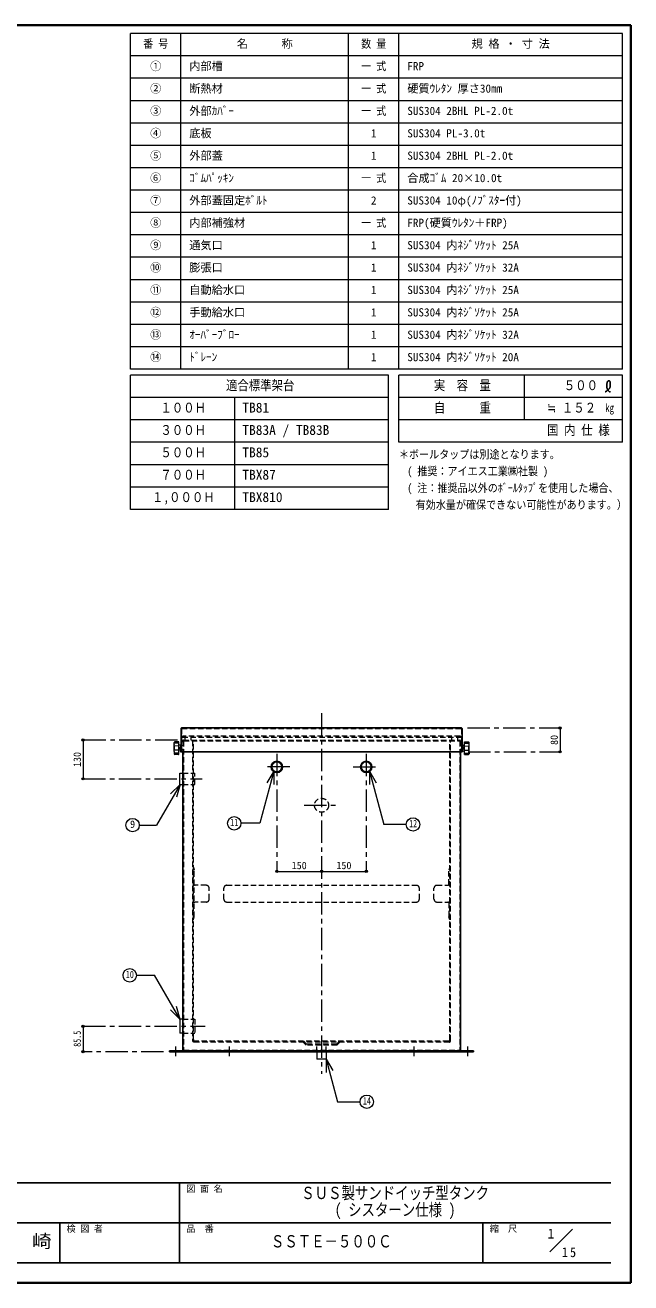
# Model space of a CAD drawing. Units: millimetres at full size, sheet at 1:15. Extents: x -3044 to 3031, y -2085 to 2130.
# Drawn here: x 999 to 3031, y -2085 to 2130 of the extents above; entities that cross this region are included whole.
import ezdxf
from ezdxf.enums import TextEntityAlignment as Align

# ---------------------------------------------------------------- set-up
doc = ezdxf.new("R2010")
doc.units = ezdxf.units.MM
doc.header["$LTSCALE"] = 15
doc.header["$PDMODE"] = 32
doc.header["$PDSIZE"] = 7.5
doc.linetypes.add('CHAIN1', pattern=[8, 5, -1, 1, -1])
doc.linetypes.add('DASHED1', pattern=[1.8, 1.2, -0.6])
doc.layers.add('0-0', color=7, linetype='Continuous', lineweight=18)
doc.styles.add('ＭＳ ゴシック', font='')
doc.styles.get('ＭＳ ゴシック').set_extended_font_data('MS Gothic')

msp = doc.modelspace()

# ---------------------------------------------------------------- linework, layer by layer
at = {"layer": '0-0', "color": 1, "lineweight": 40}
for p, q in [((3031, 2130.04), (-3044, 2130.04)), ((3031, -2084.96), (3031, 2130.04)), ((3031, -2084.96), (-3044, -2084.96))]:
    msp.add_line(p, q, dxfattribs=at)
at = {"layer": '0-0', "color": 3}
for p, q in [((3002.88, 2101.92), (1352.88, 2101.92)), ((1352.88, 976.92), (1352.88, 2101.92)), ((1521.63, 976.92), (1521.63, 2101.92)), ((2084.13, 976.92), (2084.13, 2101.92)), ((2252.88, 976.92), (2252.88, 2101.92)), ((3002.88, 976.92), (3002.88, 2101.92)), ((3002.88, 2026.92), (1352.88, 2026.92)), ((3002.88, 1951.92), (1352.88, 1951.92)), ((3002.88, 1876.92), (1352.88, 1876.92)), ((3002.88, 1801.92), (1352.88, 1801.92)), ((3002.88, 1726.92), (1352.88, 1726.92)), ((3002.88, 1651.92), (1352.88, 1651.92)), ((3002.88, 1576.92), (1352.88, 1576.92)), ((3002.88, 1501.92), (1352.88, 1501.92)), ((3002.88, 1426.92), (1352.88, 1426.92)), ((3002.88, 1351.92), (1352.88, 1351.92)), ((3002.88, 1276.92), (1352.88, 1276.92)), ((3002.88, 1201.92), (1352.88, 1201.92)), ((3002.88, 1126.92), (1352.88, 1126.92)), ((3002.88, 1051.92), (1352.88, 1051.92)), ((3002.88, 976.92), (1352.88, 976.92)), ((2217.88, 956.92), (1352.88, 956.92)), ((1352.88, 506.92), (1352.88, 956.92)), ((2217.88, 506.92), (2217.88, 956.92)), ((2252.88, 731.92), (2252.88, 956.92)), ((3002.88, 956.92), (2252.88, 956.92)), ((2674.75, 806.92), (2674.75, 956.92)), ((3002.88, 731.92), (3002.88, 956.92)), ((2217.88, 881.92), (1352.88, 881.92)), ((1702.88, 506.92), (1702.88, 881.92)), ((3002.88, 881.92), (2252.88, 881.92)), ((2217.88, 806.92), (1352.88, 806.92)), ((3002.88, 806.92), (2252.88, 806.92)), ((2217.88, 731.92), (1352.88, 731.92)), ((3002.88, 731.92), (2252.88, 731.92)), ((2217.88, 656.92), (1352.88, 656.92)), ((2217.88, 581.92), (1352.88, 581.92)), ((2217.88, 506.92), (1352.88, 506.92))]:
    msp.add_line(p, q, dxfattribs=at)
at = {"layer": '0-0', "color": 4, "linetype": 'CHAIN1', "lineweight": 9}
for p, q in [((1993.5, -175.46), (1993.5, -1384.96)), ((2483, -225.46), (2793.5, -225.46)), ((1510, -265.96), (1193.5, -265.96)), ((1843.5, -311.96), (1843.5, -705.96)), ((2143.5, -311.96), (2143.5, -705.96)), ((2485, -305.46), (2793.5, -305.46)), ((1887.5, -355.96), (1799.5, -355.96)), ((2099.5, -355.96), (2187.5, -355.96)), ((1193.5, -395.96), (1593.5, -395.96)), ((1935, -484.46), (2052, -484.46)), ((1193.5, -1224.96), (1603.5, -1224.96)), ((1503.5, -1292.46), (1503.5, -1325.46)), ((1683.5, -1292.46), (1683.5, -1325.46)), ((2303.5, -1292.46), (2303.5, -1325.46)), ((2483.5, -1292.46), (2483.5, -1325.46)), ((1463.5, -1310.46), (1193.5, -1310.46))]:
    msp.add_line(p, q, dxfattribs=at)
at = {"layer": '0-0', "color": 5, "lineweight": 25}
for p, q in [((1522, -227.46), (1522, -305.46)), ((1524, -225.46), (2463, -225.46)), ((2465, -227.46), (2465, -305.46)), ((1522, -305.46), (2465, -305.46)), ((1528, -1305.46), (1528, -305.46)), ((2459, -1305.46), (2459, -305.46)), ((1483.5, -1307.46), (2503.5, -1307.46)), ((1483.5, -1307.46), (1483.5, -1310.46)), ((2503.5, -1310.46), (1483.5, -1310.46)), ((2503.5, -1307.46), (2503.5, -1310.46))]:
    msp.add_line(p, q, dxfattribs=at)
at = {"layer": '0-0', "linetype": 'DASHED1'}
for p, q in [((1524, -228.46), (1524, -305.46)), ((1525, -227.46), (2462, -227.46)), ((2463, -228.46), (2463, -305.46)), ((1527, -255.96), (2460, -255.96)), ((1528, -267.96), (1528, -305.46)), ((2457, -252.96), (1530, -252.96)), ((1530, -265.96), (2457, -265.96)), ((1530, -268.96), (1530, -1304.46)), ((1531, -267.96), (2456, -267.96)), ((1536, -265.96), (1536, -255.96)), ((1560.5, -267.96), (1560.5, -1272.96)), ((1563.5, -1269.96), (1563.5, -265.96)), ((2423.5, -1269.96), (2423.5, -265.96)), ((2426.5, -1272.96), (2426.5, -267.96)), ((2451, -265.96), (2451, -255.96)), ((2457, -268.96), (2457, -1304.46)), ((2459, -267.96), (2459, -305.46)), ((1675.5, -752.71), (2311.5, -752.71)), ((1665.5, -798.71), (1665.5, -762.71)), ((2321.5, -798.71), (2321.5, -762.71)), ((1675.5, -808.71), (2311.5, -808.71)), ((1531, -1305.46), (2456, -1305.46)), ((1548, -1305.96), (1548, -1307.46)), ((2421.5, -1277.96), (1565.5, -1277.96)), ((2418.5, -1274.96), (1568.5, -1274.96)), ((2439, -1305.46), (2439, -1307.46)), ((1676.5, -1307.46), (1676.5, -1310.46)), ((1690.5, -1307.46), (1690.5, -1310.46)), ((2296.5, -1307.46), (2296.5, -1310.46)), ((2310.5, -1307.46), (2310.5, -1310.46))]:
    msp.add_line(p, q, dxfattribs=at)
at = {"layer": '0-0', "color": 4, "lineweight": 9}
for p, q in [((2793.5, -225.46), (2793.5, -305.46)), ((1193.5, -265.96), (1193.5, -395.96)), ((1193.5, -1224.96), (1193.5, -1310.46))]:
    msp.add_line(p, q, dxfattribs=at)
at = {"layer": '0-0'}
for p, q in [((1498.5, -304.19), (1498.5, -281.72)), ((1498.52, -281.19), (1498.91, -273.81)), ((1514.5, -276.02), (1499.95, -276.51)), ((1514.5, -286.1), (1499.95, -285.62)), ((1513.99, -271.49), (1500.84, -271.92)), ((1514.5, -313.92), (1514.5, -271.99)), ((1520.04, -283.42), (1514.5, -282.96)), ((1517.25, -290.61), (1517.25, -295.3)), ((1517.88, -289.96), (1520.5, -289.96)), ((1517.88, -292.96), (1520.5, -292.96)), ((1520.5, -280.46), (1522, -280.46)), ((1520.5, -280.46), (1520.5, -305.46)), ((2466.5, -280.46), (2465, -280.46)), ((2469.13, -289.96), (2466.5, -289.96)), ((2469.13, -292.96), (2466.5, -292.96)), ((2466.96, -283.42), (2472.5, -282.96)), ((2469.75, -290.61), (2469.75, -295.3)), ((2472.5, -313.92), (2472.5, -271.99)), ((2472.5, -276.02), (2487.05, -276.51)), ((2472.5, -286.1), (2487.05, -285.62)), ((2473.02, -271.49), (2486.17, -271.92)), ((2488.49, -281.19), (2488.1, -273.81)), ((2488.5, -304.19), (2488.5, -281.72)), ((1498.52, -304.72), (1498.91, -312.1)), ((1514.5, -299.81), (1499.95, -300.3)), ((1514.5, -309.89), (1499.95, -309.41)), ((1513.99, -314.42), (1500.84, -314)), ((1520.04, -302.49), (1514.5, -302.96)), ((1517.88, -295.96), (1520.5, -295.96)), ((1520.5, -305.46), (1522, -305.46)), ((2469.13, -295.96), (2466.5, -295.96)), ((2466.96, -302.49), (2472.5, -302.96)), ((2472.5, -299.81), (2487.05, -300.3)), ((2472.5, -309.89), (2487.05, -309.41)), ((2473.02, -314.42), (2486.17, -314)), ((2488.49, -304.72), (2488.1, -312.1)), ((1518.5, -414.96), (1518.5, -376.96)), ((1518.5, -376.96), (1528, -376.96)), ((1832.94, -369.71), (1785.99, -544.94)), ((1832.94, -369.71), (1810.44, -408.68)), ((1832.94, -369.71), (1832.94, -414.71)), ((2154.06, -369.71), (2154.06, -414.71)), ((2154.06, -369.71), (2176.56, -408.68)), ((2154.06, -369.71), (2202.01, -548.63)), ((1519.04, -414.3), (1440.2, -550.84)), ((1519.04, -414.3), (1487.22, -446.12)), ((1519.04, -414.3), (1507.39, -457.77)), ((1518.5, -414.96), (1528, -414.96)), ((1785.99, -544.94), (1722.97, -544.94)), ((1382.12, -550.84), (1440.2, -550.84)), ((2277.7, -548.63), (2202.01, -548.63)), ((1372.53, -1054.27), (1433.5, -1054.27)), ((1518.77, -1201.96), (1433.5, -1054.27)), ((1518.77, -1201.96), (1486.95, -1170.14)), ((1518.77, -1201.96), (1507.12, -1158.5)), ((1518.5, -1201.46), (1518.5, -1248.46)), ((1528, -1201.46), (1518.5, -1201.46)), ((1528, -1248.46), (1518.5, -1248.46)), ((1978, -1310.46), (1978, -1334.96)), ((2009, -1334.96), (1978, -1334.96)), ((2008.89, -1334.78), (2031.39, -1373.75)), ((2008.89, -1334.78), (2008.89, -1379.78)), ((2009, -1310.46), (2009, -1334.96)), ((2759.17, -1980.72), (2834.93, -1904.96))]:
    msp.add_line(p, q, dxfattribs=at)
at = {"layer": '0-0', "color": 4, "linetype": 'DASHED1', "lineweight": 9}
for p, q in [((1556, -265.96), (1556, -255.96)), ((2431, -265.96), (2431, -255.96)), ((1528, -376.96), (1568.5, -376.96)), ((1568.5, -414.96), (1568.5, -376.96)), ((1528, -414.96), (1568.5, -414.96)), ((1563.5, -692.21), (1566.5, -702.21)), ((1566.5, -858.71), (1566.5, -702.71)), ((2423.5, -692.21), (2420.5, -702.21)), ((2420.5, -749.71), (2420.5, -702.71)), ((1606.5, -752.71), (1569.5, -752.71)), ((2380.5, -752.71), (2417.5, -752.71)), ((1616.5, -798.71), (1616.5, -762.71)), ((2370.5, -798.71), (2370.5, -762.71)), ((1606.5, -808.71), (1569.5, -808.71)), ((2380.5, -808.71), (2417.5, -808.71)), ((2420.5, -811.71), (2420.5, -858.71)), ((1563.5, -868.71), (1566.5, -858.71)), ((2423.5, -868.71), (2420.5, -858.71)), ((1528, -1201.46), (1568.5, -1201.46)), ((1568.5, -1201.46), (1568.5, -1248.46)), ((1528, -1248.46), (1568.5, -1248.46)), ((1932.26, -1277.96), (1942.26, -1287.96)), ((1933.5, -1274.96), (1943.5, -1284.96)), ((2043.5, -1284.96), (1943.5, -1284.96)), ((1978, -1310.46), (1978, -1284.96)), ((2009, -1310.46), (2009, -1284.96)), ((2053.5, -1274.96), (2043.5, -1284.96)), ((1496.5, -1307.46), (1496.5, -1310.46)), ((1510.5, -1307.46), (1510.5, -1310.46)), ((2476.5, -1307.46), (2476.5, -1310.46)), ((2490.5, -1307.46), (2490.5, -1310.46))]:
    msp.add_line(p, q, dxfattribs=at)
at = {"layer": '0-0', "color": 6, "lineweight": 25}
for p, q in [((-2976.5, -1749.6), (2963.5, -1749.6)), ((1517.07, -2017.46), (1517.07, -1749.6)), ((2963.5, -1883.53), (-90.07, -1883.53)), ((1115.29, -2017.46), (1115.29, -1883.53)), ((2534.93, -2017.46), (2534.93, -1883.53)), ((2963.5, -2017.46), (-2976.5, -2017.46))]:
    msp.add_line(p, q, dxfattribs=at)
at = {"layer": '0-0', "color": 5, "lineweight": 25}
for points in [[(2944.39, 900.85), (2945.37, 901.41), (2947.05, 902.39), (2948.72, 903.39), (2950.36, 904.44), (2951.97, 905.54), (2953.54, 906.71), (2954.42, 907.42), (2955.07, 907.98), (2956.15, 908.98), (2957.18, 910.04), (2958.14, 911.16), (2959.01, 912.34), (2959.78, 913.58), (2960.18, 914.33), (2960.46, 914.94), (2960.89, 916.02), (2961.24, 917.13), (2961.53, 918.26), (2961.75, 919.41), (2961.92, 920.57), (2961.98, 921.24), (2962.04, 921.93), (2962.09, 923.12), (2962.1, 924.32), (2962.08, 925.51), (2962.05, 926.72), (2962.01, 927.93), (2961.98, 928.64), (2961.96, 929.38), (2961.92, 930.66), (2961.81, 931.94), (2961.61, 933.19), (2961.27, 934.4), (2960.75, 935.56), (2960.34, 936.2), (2960.08, 936.54), (2959.58, 937.1), (2959.02, 937.6), (2958.41, 938.01)], [(2958.41, 938.01), (2957.77, 938.31), (2957.11, 938.48), (2956.72, 938.5), (2956.4, 938.48), (2955.85, 938.36), (2955.32, 938.15), (2954.8, 937.86), (2954.3, 937.51), (2953.85, 937.11), (2953.6, 936.86), (2953.25, 936.47), (2952.74, 935.76), (2952.3, 935.01), (2951.95, 934.22), (2951.65, 933.41), (2951.41, 932.58), (2951.3, 932.09), (2951.16, 931.48), (2950.98, 930.42), (2950.83, 929.35), (2950.71, 928.29), (2950.61, 927.21), (2950.52, 926.14), (2950.47, 925.51), (2950.41, 924.77), (2950.3, 923.48), (2950.21, 922.19), (2950.16, 920.91), (2950.16, 919.63), (2950.23, 918.35), (2950.31, 917.62), (2950.4, 916.98), (2950.62, 915.89), (2950.9, 914.8), (2951.23, 913.73), (2951.61, 912.68), (2952.03, 911.64), (2952.28, 911.04), (2952.47, 910.61)], [(2952.47, 910.61), (2952.82, 909.88), (2953.17, 909.15), (2953.54, 908.43), (2953.93, 907.72), (2954.34, 907.01), (2954.58, 906.6), (2954.88, 906.12), (2955.4, 905.31), (2955.97, 904.52), (2956.57, 903.78), (2957.22, 903.09), (2957.93, 902.48), (2958.37, 902.16), (2958.74, 901.92), (2959.42, 901.56), (2960.12, 901.24), (2960.85, 900.97), (2961.6, 900.72), (2962.36, 900.48), (2962.81, 900.35)]]:
    msp.add_lwpolyline(points, dxfattribs=at)
at = {"layer": '0-0'}
for points in [[(2466.5, -280.46), (2466.5, -305.46), (2465, -305.46)], [(2008.89, -1334.78), (2047.26, -1477.98), (2122.71, -1477.98)]]:
    msp.add_lwpolyline(points, dxfattribs=at)
at = {"layer": '0-0', "color": 4, "lineweight": 9}
msp.add_lwpolyline([(1843.5, -705.96), (1993.5, -705.96), (2143.5, -705.96)], dxfattribs=at)
at = {"layer": '0-0', "color": 4, "linetype": 'DASHED1', "lineweight": 9}
msp.add_lwpolyline([(2054.74, -1277.96), (2044.74, -1287.96), (1942.26, -1287.96)], dxfattribs=at)
at = {"layer": '0-0', "color": 5, "lineweight": 25}
for centre, radius in [((1843.5, -355.96), 19), ((2143.5, -355.96), 19), ((1843.5, -355.96), 17), ((2143.5, -355.96), 17)]:
    msp.add_circle(centre, radius, dxfattribs=at)
at = {"layer": '0-0', "color": 4, "linetype": 'DASHED1', "lineweight": 9}
msp.add_circle((1993.5, -484.46), 23.5, dxfattribs=at)
at = {"layer": '0-0'}
for centre in [(1359.62, -550.84), (1700.47, -544.94), (2300.2, -548.63), (1350.03, -1054.27), (2145.21, -1477.98)]:
    msp.add_circle(centre, 22.5, dxfattribs=at)
at = {"layer": '0-0', "color": 5, "lineweight": 25}
for centre, start, end in [((1524, -227.46), 90, 180), ((2463, -227.46), 0, 90), ((1530, -1305.46), 180, 270), ((2457, -1305.46), 270, 0)]:
    msp.add_arc(centre, 2, start, end, dxfattribs=at)
at = {"layer": '0-0', "linetype": 'DASHED1'}
for centre, radius, start, end in [((1525, -228.46), 1, 90, 180), ((2462, -228.46), 1, 0, 90), ((1530, -258.96), 6, 90, 180), ((1527, -258.96), 3, 90, 180), ((1530, -267.96), 2, 90, 180), ((1531, -268.96), 1, 90, 180), ((2456, -268.96), 1, 0, 90), ((2457, -258.96), 6, 0, 90), ((2457, -267.96), 2, 0, 90), ((2460, -258.96), 3, 0, 90), ((1675.5, -762.71), 10, 90, 180), ((2311.5, -762.71), 10, 0, 90), ((1675.5, -798.71), 10, 180, 270), ((2311.5, -798.71), 10, 270, 0), ((1531, -1304.46), 1, 180, 270), ((1565.5, -1272.96), 5, 180, 270), ((1568.5, -1269.96), 5, 180, 270), ((2418.5, -1269.96), 5, 270, 0), ((2421.5, -1272.96), 5, 270, 0), ((2456, -1304.46), 1, 270, 0)]:
    msp.add_arc(centre, radius, start, end, dxfattribs=at)
at = {"layer": '0-0'}
for centre, radius, start, end in [((1508.5, -281.72), 10, 176.98087, 180), ((1500.9, -273.92), 2, 91.84585, 176.98087), ((1553.34, -292.96), 54.34, 172.70127, 187.29873), ((1499.94, -286.12), 0.5, 88.09085, 172.70127), ((1501.57, -273.45), 2.07, 141.26695, 176.97243), ((1509.46, -273.53), 9.96, 178.90936, 197.37998), ((1514, -271.99), 0.5, 0, 91.84585), ((1519.36, -291.46), 2.11, 134.62454, 225.37546), ((1518.82, -291.49), 1.79, 121.62812, 150.75937), ((1519.36, -294.46), 2.11, 134.62454, 225.37546), ((1520, -283.92), 0.5, 0, 85.23636), ((2467, -283.92), 0.5, 94.76364, 180), ((2468.19, -291.49), 1.79, 29.24063, 58.37188), ((2467.65, -291.46), 2.11, 314.62454, 45.37546), ((2467.65, -294.46), 2.11, 314.62454, 45.37546), ((2473, -271.99), 0.5, 88.15415, 180), ((2486.1, -273.92), 2, 3.01913, 88.15415), ((2477.54, -273.53), 9.96, 342.62002, 1.09064), ((2485.43, -273.45), 2.07, 3.02757, 38.73305), ((2487.07, -286.12), 0.5, 7.29873, 91.90915), ((2433.67, -292.96), 54.34, 352.70127, 7.29873), ((2478.5, -281.72), 10, 0, 3.01913), ((1508.5, -304.19), 10, 180, 183.01913), ((1500.9, -312), 2, 183.01913, 268.15415), ((1499.94, -299.8), 0.5, 187.29873, 271.90915), ((1509.46, -312.38), 9.96, 162.62002, 181.09064), ((1501.57, -312.46), 2.07, 183.02757, 218.73305), ((1514, -313.92), 0.5, 268.15415, 0), ((1518.82, -294.43), 1.79, 209.24063, 238.37188), ((1520, -302), 0.5, 274.76364, 0), ((2467, -302), 0.5, 180, 265.23636), ((2468.19, -294.43), 1.79, 301.62812, 330.75937), ((2473, -313.92), 0.5, 180, 271.84585), ((2486.1, -312), 2, 271.84585, 356.98087), ((2477.54, -312.38), 9.96, 358.90936, 17.37998), ((2487.07, -299.8), 0.5, 268.09085, 352.70127), ((2485.43, -312.46), 2.07, 321.26695, 356.97243), ((2478.5, -304.19), 10, 356.98087, 0)]:
    msp.add_arc(centre, radius, start, end, dxfattribs=at)
at = {"layer": '0-0', "color": 4, "linetype": 'DASHED1', "lineweight": 9}
for centre, radius, start, end in [((1569.5, -749.71), 3, 180, 270), ((1606.5, -762.71), 10, 0, 90), ((2380.5, -762.71), 10, 90, 180), ((2417.5, -749.71), 3, 270, 0), ((1606.5, -798.71), 10, 270, 0), ((2380.5, -798.71), 10, 180, 270), ((1569.5, -811.71), 3, 90, 180), ((2417.5, -811.71), 3, 0, 90)]:
    msp.add_arc(centre, radius, start, end, dxfattribs=at)
at = {"layer": '0-0', "color": 1}
for p in [(2793.5, -225.46), (1193.5, -265.96), (2793.5, -305.46), (1193.5, -395.96), (1843.5, -705.96), (1993.5, -705.96), (2143.5, -705.96), (1193.5, -1224.96), (1193.5, -1310.46)]:
    msp.add_point(p, dxfattribs=at)

# ---------------------------------------------------------------- texts
at = {"layer": '0-0', "style": 'ＭＳ ゴシック'}
for s, height, width, p in [('番 号', 27.49, 0.9, (1395.06, 2045.67)), ('数 量', 27.49, 0.9, (2126.31, 2045.67)), ('一 式', 27.49, 0.9, (2126.31, 1970.67)), ('一 式', 27.49, 0.9, (2126.31, 1895.67)), ('一 式', 27.49, 0.9, (2126.31, 1820.67)), ('一 式', 27.49, 0.9, (2126.31, 1595.67)), ('一 式', 27.49, 0.9, (2126.31, 1445.67)), ('適合標準架台', 32.99, 0.85, (1672.88, 896.92)), ('実\u3000容\u3000量', 32.99, 0.85, (2370.06, 896.92)), ('５００', 32.99, 0.85, (2806, 896.92)), ('１００Ｈ', 32.99, 0.85, (1452.88, 821.92)), ('自\u3000\u3000\u3000重', 32.99, 0.85, (2370.06, 821.92)), ('≒ １５２', 32.99, 0.85, (2749.75, 821.92)), ('kg', 27.49, 0.8, (2944.75, 825.67)), ('３００Ｈ', 32.99, 0.85, (1452.88, 746.92)), ('国 内 仕 様', 32.99, 0.85, (2749.75, 746.92)), ('５００Ｈ', 32.99, 0.85, (1452.88, 671.92)), ('＊ボールタップは別途となります。', 27.49, 0.9, (2252.88, 669.42)), ('７００Ｈ', 32.99, 0.85, (1452.88, 596.92)), ('( 推奨：アイエス工業㈱社製 )', 27.49, 0.9, (2281, 613.17)), ('( 注：推奨品以外のﾎﾞｰﾙﾀｯﾌﾟを使用した場合、', 27.49, 0.9, (2281, 556.92)), ('１,０００Ｈ', 32.99, 0.85, (1424.75, 521.92)), ('有効水量が確保できない可能性があります。）', 27.49, 0.9, (2309.13, 500.67)), ('11', 24.74, 0.8, (1687.34, -561.81)), ('12', 24.74, 0.8, (2287.07, -565.51)), ('10', 24.74, 0.8, (1336.91, -1071.15)), ('14', 24.74, 0.8, (2132.09, -1494.85)), ('ＳＵＳ製サンドイッチ型タンク', 41.24, 0.8, (1925.29, -1816.56)), ('( シスターン仕様 )', 41.24, 0.8, (2037.79, -1872.81)), ('千\u3000崎', 43.99, 1.1, (890.29, -1980.49)), ('ＳＳＴＥ－５００Ｃ', 41.24, 0.8, (1823.5, -1978.62))]:
    msp.add_text(s, height=height, dxfattribs=dict(at, width=width)).set_placement(p, align=Align.BOTTOM_LEFT)
for s, height, p in [('名\u3000\u3000\u3000称', 27.49, (1709.13, 2045.67)), ('規 格 ・ 寸 法', 27.49, (2496.63, 2045.67)), ('①', 27.49, (1418.5, 1970.67)), ('内部槽', 27.49, (1549.75, 1970.67)), ('FRP', 27.49, (2281, 1970.67)), ('②', 27.49, (1418.5, 1895.67)), ('断熱材', 27.49, (1549.75, 1895.67)), ('硬質ｳﾚﾀﾝ 厚さ30㎜', 27.49, (2281, 1895.67)), ('③', 27.49, (1418.5, 1820.67)), ('外部ｶﾊﾞｰ', 27.49, (1549.75, 1820.67)), ('SUS304 2BHL PL-2.0t', 27.49, (2281, 1820.67)), ('④', 27.49, (1418.5, 1745.67)), ('底板', 27.49, (1549.75, 1745.67)), ('1', 27.49, (2159.13, 1745.67)), ('SUS304 PL-3.0t', 27.49, (2281, 1745.67)), ('⑤', 27.49, (1418.5, 1670.67)), ('外部蓋', 27.49, (1549.75, 1670.67)), ('1', 27.49, (2159.13, 1670.67)), ('SUS304 2BHL PL-2.0t', 27.49, (2281, 1670.67)), ('⑥', 27.49, (1418.5, 1595.67)), ('ｺﾞﾑﾊﾟｯｷﾝ', 27.49, (1549.75, 1595.67)), ('合成ｺﾞﾑ 20×10.0t', 27.49, (2281, 1595.67)), ('⑦', 27.49, (1418.5, 1520.67)), ('外部蓋固定ﾎﾞﾙﾄ', 27.49, (1549.75, 1520.67)), ('SUS304 10φ(ﾉﾌﾞｽﾀｰ付)', 27.49, (2281, 1520.67)), ('2', 27.49, (2159.13, 1520.67)), ('⑧', 27.49, (1418.5, 1445.67)), ('内部補強材', 27.49, (1549.75, 1445.67)), ('FRP(硬質ｳﾚﾀﾝ＋FRP)', 27.49, (2281, 1445.67)), ('⑨', 27.49, (1418.5, 1370.67)), ('通気口', 27.49, (1549.75, 1370.67)), ('1', 27.49, (2159.13, 1370.67)), ('SUS304 内ﾈｼﾞｿｹｯﾄ 25A', 27.49, (2281, 1370.67)), ('⑩', 27.49, (1418.5, 1295.67)), ('膨張口', 27.49, (1549.75, 1295.67)), ('1', 27.49, (2159.13, 1295.67)), ('SUS304 内ﾈｼﾞｿｹｯﾄ 32A', 27.49, (2281, 1295.67)), ('⑪', 27.49, (1418.5, 1220.67)), ('自動給水口', 27.49, (1549.75, 1220.67)), ('1', 27.49, (2159.13, 1220.67)), ('SUS304 内ﾈｼﾞｿｹｯﾄ 25A', 27.49, (2281, 1220.67)), ('⑫', 27.49, (1418.5, 1145.67)), ('手動給水口', 27.49, (1549.75, 1145.67)), ('1', 27.49, (2159.13, 1145.67)), ('SUS304 内ﾈｼﾞｿｹｯﾄ 25A', 27.49, (2281, 1145.67)), ('⑬', 27.49, (1418.5, 1070.67)), ('ｵｰﾊﾞｰﾌﾞﾛｰ', 27.49, (1549.75, 1070.67)), ('1', 27.49, (2159.13, 1070.67)), ('SUS304 内ﾈｼﾞｿｹｯﾄ 32A', 27.49, (2281, 1070.67)), ('⑭', 27.49, (1418.5, 995.67)), ('ﾄﾞﾚｰﾝ', 27.49, (1549.75, 995.67)), ('1', 27.49, (2159.13, 995.67)), ('SUS304 内ﾈｼﾞｿｹｯﾄ 20A', 27.49, (2281, 995.67)), ('TB81', 32.99, (1727.88, 821.92)), ('TB83A / TB83B', 32.99, (1727.88, 746.92)), ('TB85', 32.99, (1727.88, 671.92)), ('TBX87', 32.99, (1727.88, 596.92)), ('TBX810', 32.99, (1727.88, 521.92)), ('9', 24.74, (1351.19, -567.72)), ('150', 24.74, (1893.19, -705.96)), ('150', 24.74, (2043.19, -705.96)), ('図 面 名', 21.99, (1539.57, -1787.1)), ('検 図 者', 21.99, (1137.79, -1921.03)), ('品\u3000番', 21.99, (1539.57, -1921.03)), ('縮\u3000尺', 21.99, (2557.43, -1921.03)), ('1', 32.99, (2751.55, -1946.24))]:
    msp.add_text(s, height=height, dxfattribs=at).set_placement(p, align=Align.BOTTOM_LEFT)
for s, p in [('80', (2793.5, -282.33)), ('130', (1193.5, -356.27))]:
    msp.add_text(s, height=24.74, rotation=90, dxfattribs=at).set_placement(p, align=Align.BOTTOM_LEFT)
at = {"layer": '0-0', "style": 'ＭＳ ゴシック', "width": 0.8}
msp.add_text('85.5', height=24.74, rotation=90, dxfattribs=at).set_placement((1193.5, -1293.96), align=Align.BOTTOM_LEFT)
at = {"layer": '0-0', "insert": (2799.5, -1999.31), "char_height": 32.99, "attachment_point": 7, "style": 'ＭＳ ゴシック'}
msp.add_mtext('\\T1.36;\\W0.9;15', dxfattribs=at)

doc.saveas('drawing.dxf')
